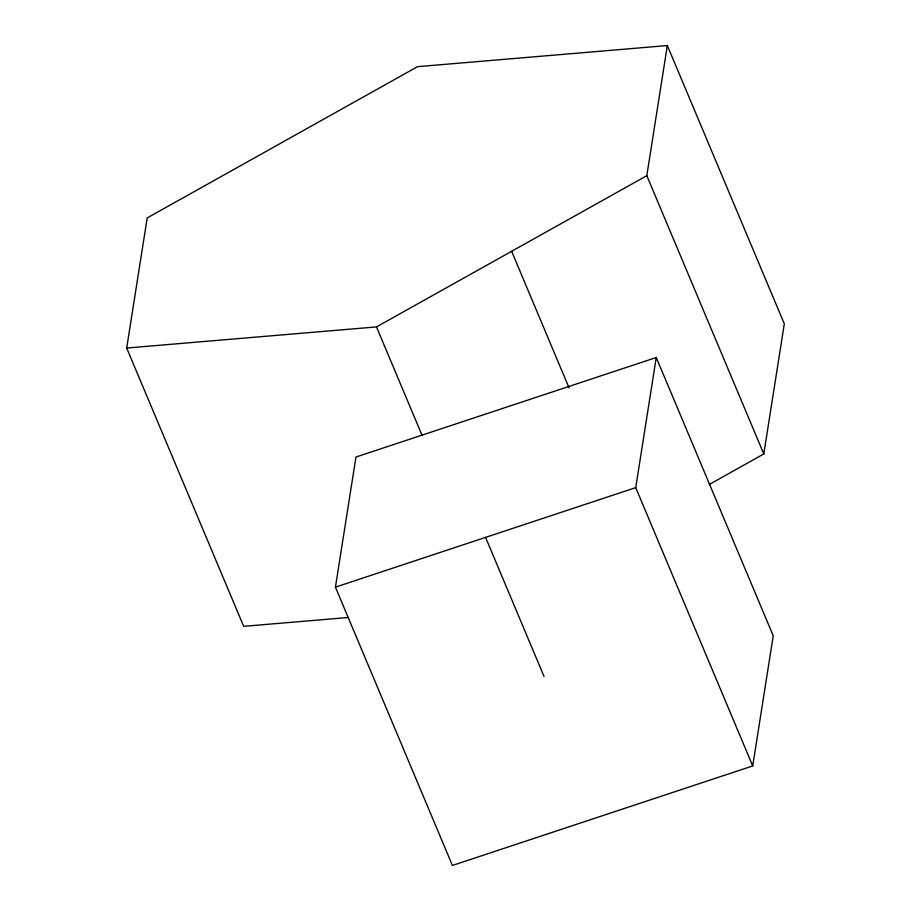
<?xml version="1.0" encoding="UTF-8"?>
<svg xmlns="http://www.w3.org/2000/svg" width="911" height="911" viewBox="0 0 911 911"><rect width="100%" height="100%" fill="white"/><g stroke="black" fill="none" stroke-linecap="round" stroke-linejoin="round"><path stroke-width="1.37" d="M348.104 617.51L243.67 626.335L126.686 348.048L147.206 217.923L417.534 66.674L667.33 45.55L784.314 323.849L763.794 453.963L709.236 484.493M335.43 587.151L355.962 457.037L656.25 357.522L773.234 635.81L752.714 765.935L452.414 865.45L335.43 587.151L635.73 487.636L656.25 357.522M763.794 453.963L646.81 175.675L667.33 45.55M126.686 348.048L376.482 326.912L646.81 175.675M635.73 487.636L752.714 765.935M511.64 251.288L569.045 387.835M485.586 537.399L544.072 676.543M376.482 326.912L422.066 435.356"/></g></svg>
